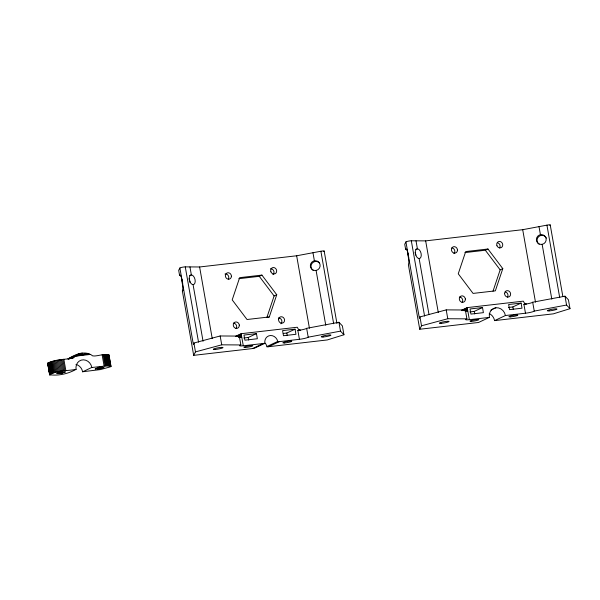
<?xml version="1.0" encoding="UTF-8"?>
<svg xmlns="http://www.w3.org/2000/svg" width="600" height="600" viewBox="0 0 600 600"><rect width="100%" height="100%" fill="white"/><g stroke="black" fill="none" stroke-linecap="round" stroke-linejoin="round"><path stroke-width="0.9" d="M180.907 275.85C177.555 273.24 182.22 276.097 181.583 279.202C182.025 282.952 183.6 287.407 182.355 290.94L193.68 355.35L254.07 348.39L264.938 343.298L264.78 341.82A7.17 6.435 64.9 0 1 270.638 335.513A7.17 6.435 64.9 0 1 277.74 341.445L266.88 346.538A7.17 6.435 64.9 0 0 265.237 343.207M406.957 249.757C403.605 247.147 408.27 250.005 407.632 253.11C408.075 256.86 409.658 261.315 408.405 264.847L419.73 329.257L478.53 322.478L489.39 317.385A8.902 7.988 64.9 0 1 495.877 307.763A8.902 7.988 64.9 0 1 505.425 315.532L525.472 313.222A6.428 0.818 -10 0 0 534.255 311.093L566.558 305.04L570 308.67L553.357 313.845L494.565 320.625A8.902 7.988 64.9 0 0 489.225 313.56M264.938 343.298L243.292 345.788L241.733 336.93L239.123 337.207L240.817 335.895L241.163 333.705L297.293 327.233L298.38 329.257L300.465 330.135L297.862 330.457L299.423 339.315L277.785 341.812M489.39 317.385L469.342 319.695L467.783 310.837L465.173 311.115L466.868 309.803L467.213 307.612L523.342 301.14L524.43 303.165L526.515 304.043L523.912 304.365L525.472 313.222M266.955 317.288L274.103 295.965L276.743 294.735L261.915 275.093L239.64 277.665L232.2 299.873L247.02 319.507L269.295 316.942L276.743 294.735M493.005 291.195L500.16 269.873L502.793 268.642L487.965 249L465.697 251.572L458.25 273.78L473.07 293.415L495.345 290.85L502.793 268.642M108.915 355.185C104.79 352.92 97.23 356.67 92.73 355.905C85.133 349.822 74.963 354.548 67.912 358.972L79.575 353.58M75.96 364.388A8.738 7.845 64.9 0 1 82.613 371.752L100.462 369.577L110.422 366.825L110.977 366.3L108.96 354.885M82.62 371.827L91.83 367.433A8.738 7.845 64.9 0 0 83.438 359.835A8.738 7.845 64.9 0 0 75.975 367.163L76.11 369.322C68.325 373.77 58.552 375.998 49.672 374.767L47.655 363.353C55.193 359.138 64.785 359.67 73.088 358.17L75.998 355.373L78.323 354.06M49.672 374.767C57.06 370.095 67.725 371.085 76.11 369.322M323.73 251.347A3.03 0.383 -10 0 0 323.722 250.935A3.03 0.383 -10 0 0 320.88 251.243L296.655 255.78L199.612 266.978L185.265 266.88A3.03 0.383 -10 0 0 182.032 267.3A3.03 0.383 -10 0 0 179.88 268.02L178.688 270.315L179.602 275.513M179.88 268.02L193.312 344.19L193.913 343.028L220.163 335.97L239.295 336.09L240.862 344.947A6.428 0.818 -10 0 0 243.292 345.788M193.68 355.35L195.472 351.885L193.913 343.028M549.78 225.255A3.03 0.383 -10 0 0 549.773 224.843A3.03 0.383 -10 0 0 546.93 225.15L522.705 229.688L425.662 240.877L411.315 240.788A3.03 0.383 -10 0 0 408.082 241.208A3.03 0.383 -10 0 0 405.93 241.928L404.737 244.222L405.653 249.42M405.93 241.928L419.362 318.097L419.963 316.935L446.213 309.877L465.345 309.998L466.912 318.855A6.428 0.818 -10 0 0 469.342 319.695M419.73 329.257L421.522 325.793L419.963 316.935M182.355 290.94L183.45 290.272M68.46 358.905L75.998 355.373L87.63 353.445M75.84 355.59L80.873 353.228M69.082 358.957L74.948 356.205L88.965 353.88L75.998 355.373M80.52 353.798L82.2 353.01M71.453 358.312L73.972 357.135M238.868 278.685L259.282 276.33L261.915 275.093M267.975 317.558L269.295 316.942M235.403 336.405L241.163 333.705M236.28 336.337L241.215 334.028M237.112 336.353L241.23 334.425M237.9 336.36L241.192 334.815M238.642 336.353L241.11 335.197M239.34 336.33L240.983 335.558M239.175 336.668L240.817 335.895M238.965 336.983L240.615 336.21M238.725 337.26L240.375 336.487M243.765 337.995L248.22 337.485L256.455 333.623L257.355 338.745L244.882 340.185L243.983 335.062L256.455 333.623M252.472 348.57L263.34 343.478M283.26 333.442L286.822 333.03L295.058 329.175L295.957 334.29L283.485 335.73L282.585 330.615L295.058 329.175M268.507 346.718L279.375 341.632M464.918 252.593L485.332 250.237L487.965 249M461.452 310.312L467.213 307.612M461.505 310.635L467.272 307.935M462.338 310.642L467.28 308.332M463.125 310.65L467.243 308.722M463.868 310.642L467.16 309.097M464.565 310.62L467.04 309.465M465.225 310.575L466.868 309.803M465.015 310.89L466.665 310.118M469.815 311.903L474.27 311.392L482.505 307.53L483.405 312.653L470.933 314.093L470.033 308.97L482.505 307.53M490.86 310.11L495.877 307.763M508.425 307.447L512.873 306.938L521.107 303.082L522.007 308.197L509.535 309.638L508.635 304.515L521.107 303.082M494.565 320.625L505.425 315.532M297.862 330.457A6.428 0.818 -10 0 0 306.645 328.327L338.947 322.275L342.39 325.905L343.95 334.763L327.308 339.938L266.918 346.905M102.36 368.228L104.062 367.425L99.285 367.718L95.145 369L102.36 368.228L102.075 366.615M70.358 357.9L71.655 357.548M189.623 275.438L191.37 274.965L189.953 266.91M181.583 279.202L181.988 279.097L182.123 280.485M182.317 283.373L182.722 283.267L182.37 281.873M415.673 249.345L417.42 248.873L416.002 240.817M407.632 253.11L408.037 253.005L408.24 255.083M408.368 257.28L408.772 257.175M195.472 351.885L221.73 344.827L240.862 344.947M421.522 325.793L447.78 318.735L466.912 318.855M62.617 372.96L65.475 371.933L60.682 372.165L56.557 373.507L62.617 372.96L62.332 371.347M299.423 339.315A6.428 0.818 -10 0 0 308.205 337.185L340.507 331.132L343.95 334.763M523.912 304.365A6.428 0.818 -10 0 0 532.695 302.228L564.998 296.183L568.44 299.812L570 308.67M60.532 360.278L61.185 360.188M74.948 356.205L90.262 354.435M91.83 367.507L106.965 365.827L110.977 366.3M48.412 363.795L47.655 363.353M541.125 235.41L540.435 234.69L539.018 226.635M315.075 261.51L314.385 260.782L312.968 252.728M485.332 250.237L500.16 269.873M259.282 276.33L274.103 295.965M564.998 296.183L566.558 305.04M550.23 224.947L562.852 296.535M546.93 225.15L559.717 297.653M542.145 244.35A4.95 4.89 -43.5 0 1 536.67 237.892A4.95 4.89 -43.5 0 1 545.062 236.317A4.95 4.89 -43.5 0 1 542.145 244.35L551.805 299.153M522.705 229.688L535.493 302.19M532.695 302.228L534.255 311.093M512.873 306.938L513.33 309.495M474.27 311.392L474.728 313.95M446.213 309.877L447.78 318.735M425.662 240.877L438.285 312.465M419.13 258.54A4.95 2.797 75 0 0 420.338 251.303A4.95 2.797 75 0 0 415.365 251.272A4.95 2.797 75 0 0 419.13 258.54L428.947 314.257M411.315 240.788L424.582 316.05M338.947 322.275L340.507 331.132M324.173 251.04L336.96 323.543M320.88 251.243L333.668 323.745M316.087 270.442A4.95 4.89 -43.5 0 1 310.62 263.985A4.95 4.89 -43.5 0 1 319.005 262.41A4.95 4.89 -43.5 0 1 316.087 270.442L325.755 325.245M296.655 255.78L309.435 328.29M306.645 328.327L308.205 337.185M286.822 333.03L287.272 335.587M248.22 337.485L248.67 340.043M220.163 335.97L221.73 344.827M199.612 266.978L212.235 338.558M193.072 284.632A4.95 2.797 75 0 0 194.28 277.395A4.95 2.797 75 0 0 189.315 277.365A4.95 2.797 75 0 0 193.072 284.632L203.062 341.257M185.265 266.88L198.532 342.142M108.817 354.765L110.903 366.457M108.562 354.668L110.55 365.94M108.203 354.593L110.19 365.865M107.738 354.54L109.725 365.805M107.183 354.51L109.17 365.775M106.53 354.502L108.517 365.775M105.795 354.517L107.782 365.79M104.977 354.562L106.965 365.827M106.073 365.895L104.085 354.623L105.127 365.985L103.14 354.712M102.135 354.825L104.123 366.09M102.405 366.525L102.69 368.13L102.51 366.487M101.715 366.712L102 368.325M101.333 366.803L101.618 368.415M100.935 366.9L101.22 368.513M100.523 366.99L100.8 368.595M99.653 367.155L99.938 368.767M99.218 367.237L99.502 368.843M98.782 367.305L99.06 368.918M98.347 367.373L98.632 368.985M97.927 367.433L98.212 369.038M97.515 367.478L97.8 369.09M97.125 367.522L97.41 369.135M63.84 359.235L65.828 370.507M62.797 359.362L64.785 370.635M61.71 359.513L63.698 370.778M60.6 359.678L62.588 370.942M61.92 371.438L62.198 373.05M59.475 359.858L61.463 371.13M61.485 371.528L61.77 373.14M61.05 371.61L61.335 373.222M60.615 371.685L60.9 373.298M58.343 360.053L60.33 371.325M60.172 371.76L60.457 373.373M59.745 371.827L60.03 373.433M57.218 360.263L59.205 371.535M58.912 371.933L59.198 373.545L59.047 371.918M58.523 371.978L58.807 373.582M56.115 360.487L58.102 371.76M58.155 372.007L58.432 373.62M57.802 372.03L58.088 373.642M57.488 372.045L57.773 373.657M55.043 360.72L57.03 371.993M54 360.96L55.988 372.225M53.01 361.2L54.998 372.472M52.088 361.447L54.075 372.72M51.225 361.688L53.213 372.96M50.445 361.935L52.432 373.2M49.74 362.168L51.727 373.44M49.14 362.4L51.127 373.673M48.63 362.618L50.617 373.89M48.225 362.827L50.213 374.1M47.932 363.022L50.047 374.993M49.807 374.888L47.737 363.195L49.642 374.625M459.338 297.09A3.3 2.963 64.9 0 1 462.502 299.37L462.697 300.202A3.3 2.963 64.9 0 1 462.075 302.528M505.2 291.9A3.3 2.963 64.9 0 1 507.487 297.142M451.83 247.897A3.3 2.963 64.9 0 1 454.732 250.567L454.83 251.415A3.3 2.963 64.9 0 1 453.93 253.605M497.4 242.715A3.3 2.963 64.9 0 1 499.537 248.01M467.783 310.837A6.428 0.818 -10 0 1 465.518 311.01M464.16 310.538A6.428 0.818 -10 0 1 465.345 309.998M419.362 318.097A3.03 0.383 -10 0 1 419.467 318M539.153 244.305A4.95 4.89 -43.5 0 1 538.815 236.513A4.95 4.89 -43.5 0 1 546.435 238.118M415.08 252.712A4.95 2.797 75 0 1 415.897 255.135M313.103 270.397A4.95 4.89 -43.5 0 1 312.3 263.055A4.95 4.89 -43.5 0 1 319.695 263.138M233.288 323.183A3.3 2.963 64.9 0 1 236.452 325.462L236.647 326.295A3.3 2.963 64.9 0 1 236.025 328.62M241.733 336.93A6.428 0.818 -10 0 1 238.905 337.095M238.77 336.285A6.428 0.818 -10 0 1 239.295 336.09M278.362 317.978A3.3 2.963 64.9 0 1 280.913 323.812M270.562 268.763A3.3 2.963 64.9 0 1 272.947 274.665M224.993 274.02A3.3 2.963 64.9 0 1 228.683 276.66L228.78 277.507A3.3 2.963 64.9 0 1 228.36 279.082M193.312 344.19A3.03 0.383 -10 0 1 193.972 343.86M189.03 278.812A4.95 2.797 75 0 1 189.968 282.48M496.965 245.737L496.74 244.905A3.3 2.963 64.9 0 1 500.55 241.635A3.3 2.963 64.9 0 1 502.013 246.983A3.3 2.963 64.9 0 1 496.965 245.737M270.915 271.83L270.69 271.005A3.3 2.963 64.9 0 1 274.5 267.728A3.3 2.963 64.9 0 1 275.955 273.075A3.3 2.963 64.9 0 1 270.915 271.83M465.338 298.972L465.135 298.14A3.3 2.963 64.9 0 0 460.125 296.692A3.3 2.963 64.9 0 0 461.393 302.077A3.3 2.963 64.9 0 0 465.338 298.972M239.28 325.065L239.085 324.233A3.3 2.963 64.9 0 0 234.075 322.785A3.3 2.963 64.9 0 0 235.343 328.17A3.3 2.963 64.9 0 0 239.28 325.065M457.463 250.178L457.365 249.33A3.3 2.963 64.9 0 0 452.513 247.23A3.3 2.963 64.9 0 0 453.143 252.69A3.3 2.963 64.9 0 0 457.463 250.178M231.413 276.27L231.315 275.423A3.3 2.963 64.9 0 0 226.462 273.322A3.3 2.963 64.9 0 0 227.093 278.782A3.3 2.963 64.9 0 0 231.413 276.27M549.067 310.905A4.95 0.63 -10 0 0 556.942 309.142A4.95 0.63 -10 0 0 550.373 309.593A4.95 0.63 -10 0 0 549.067 310.905M441.158 323.355A4.95 0.63 -10 0 0 449.033 321.585A4.95 0.63 -10 0 0 442.463 322.035A4.95 0.63 -10 0 0 441.158 323.355M510.548 316.853A4.537 0.578 -10 0 0 517.763 315.24A4.537 0.578 -10 0 0 511.748 315.645A4.537 0.578 -10 0 0 510.548 316.853M504.6 293.37A3.3 2.963 64.9 0 0 508.935 296.895A3.3 2.963 64.9 0 0 509.317 291.353A3.3 2.963 64.9 0 0 504.6 293.37M471.645 321.337A4.537 0.578 -10 0 0 478.868 319.725A4.537 0.578 -10 0 0 472.845 320.13A4.537 0.578 -10 0 0 471.645 321.337M323.017 336.998A4.95 0.63 -10 0 0 330.892 335.235A4.95 0.63 -10 0 0 324.322 335.685A4.95 0.63 -10 0 0 323.017 336.998M245.595 347.438A4.537 0.578 -10 0 0 252.817 345.817A4.537 0.578 -10 0 0 246.795 346.222A4.537 0.578 -10 0 0 245.595 347.438M284.498 342.945A4.537 0.578 -10 0 0 291.712 341.332A4.537 0.578 -10 0 0 285.697 341.737A4.537 0.578 -10 0 0 284.498 342.945M215.108 349.447A4.95 0.63 -10 0 0 222.983 347.685A4.95 0.63 -10 0 0 216.413 348.127A4.95 0.63 -10 0 0 215.108 349.447M278.55 319.462A3.3 2.963 64.9 0 0 282.885 322.987A3.3 2.963 64.9 0 0 283.267 317.445A3.3 2.963 64.9 0 0 278.55 319.462"/></g></svg>
